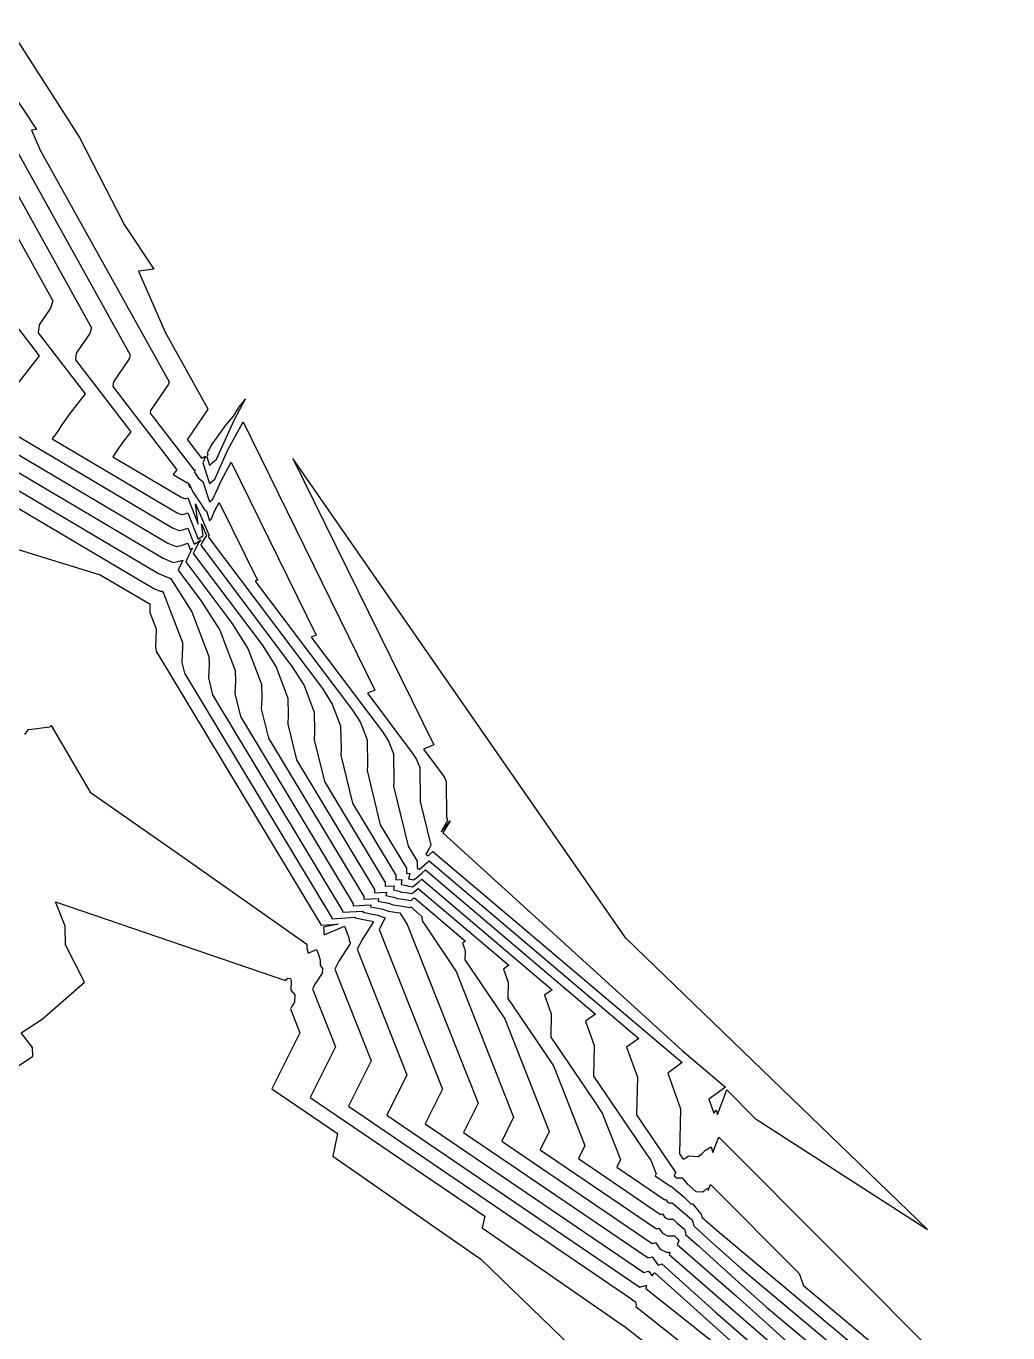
# Model space of a CAD drawing. Header units: inches. Extents: x 792284 to 793904, y 2487823 to 2489248.
# Drawn here: x 792643.8 to 792869.5, y 2488847.7 to 2489148 of the extents above; entities that cross this region are included whole.
import ezdxf

# ---------------------------------------------------------------- set-up
doc = ezdxf.new("R2010")
doc.units = ezdxf.units.IN
doc.header["$MEASUREMENT"] = 0

msp = doc.modelspace()

# ---------------------------------------------------------------- linework, layer by layer
for points in [[(792639.69, 2489148.04), (792656.09, 2489122.42), (792666.33, 2489102.45), (792673.16, 2489092.19), (792669.65, 2489091.74), (792675.78, 2489077.7), (792685.59, 2489060.08), (792685.54, 2489059.89), (792680.92, 2489053.15), (792680.89, 2489052.95), (792684.14, 2489048.72), (792684.41, 2489048.82), (792685, 2489049.2), (792685.07, 2489049.07), (792684.44, 2489047.67), (792686, 2489042.93), (792687.18, 2489043.96), (792690.21, 2489050.64), (792693.69, 2489057.14), (792724.03, 2488995.47), (792722.28, 2488994.72), (792732.76, 2488980.82), (792733.6, 2488979.49), (792734.31, 2488977.63), (792734.43, 2488970.23), (792734.41, 2488969.85), (792736.86, 2488959.79), (792736.45, 2488959.03), (792735.73, 2488957.73), (792736, 2488957.45), (792736.31, 2488957.47), (792737.34, 2488958.36), (792794.63, 2488909.83), (792791.33, 2488907.4), (792794.26, 2488899.22), (792794.02, 2488888.89), (792794.82, 2488887.71), (792794.85, 2488887.7), (792795, 2488887.65), (792795.43, 2488887.86), (792796.08, 2488888.44), (792798.34, 2488888.3), (792799.22, 2488888.96), (792800, 2488889.74), (792801.35, 2488890.47), (792801.7, 2488889.2), (792803.05, 2488892.68), (792855.96, 2488839.66)], [(792634.65, 2489141.65), (792646.19, 2489124.3), (792645.04, 2489124.15), (792647.05, 2489119.54), (792676.68, 2489066.29), (792676.52, 2489065.73), (792672.4, 2489059.72), (792672.33, 2489059.1), (792682.36, 2489046.04), (792682.6, 2489046.13), (792682.61, 2489045.91), (792682.55, 2489045.55), (792683.35, 2489044.24), (792684.45, 2489043.42), (792686, 2489038.69), (792686.76, 2489039.35), (792688.71, 2489043.66), (792690.96, 2489047.86), (792710.52, 2489008.09), (792709.39, 2489007.61), (792725.82, 2488985.82), (792727.14, 2488983.74), (792728.26, 2488980.82), (792728.36, 2488974.13), (792728.32, 2488973.39), (792731.69, 2488959.55), (792733.74, 2488956.16), (792733.72, 2488954.83), (792733.79, 2488954.83), (792733.72, 2488954.45), (792734, 2488954.41), (792734.21, 2488954.41), (792734.17, 2488954.26), (792735.44, 2488955.32), (792736.49, 2488956.24), (792784.67, 2488915.42), (792781.89, 2488913.38), (792784.36, 2488906.5), (792784.15, 2488897.81), (792793.05, 2488884.75), (792793.17, 2488884.75), (792792.85, 2488883.85), (792793.34, 2488883.38), (792794.66, 2488883.36), (792795.83, 2488881.95), (792797.83, 2488880.22), (792799.36, 2488880.12), (792799.7, 2488880.38), (792800, 2488880.68), (792800.52, 2488880.96), (792800.66, 2488880.47), (792801.17, 2488881.81), (792821.56, 2488861.38), (792822.54, 2488858.63), (792869.54, 2488819.23)], [(792631.07, 2489138.47), (792667.78, 2489072.5), (792667.5, 2489071.58), (792663.88, 2489066.29), (792663.76, 2489065.24), (792678.47, 2489046.1), (792678.09, 2489045.61), (792677.87, 2489045.3), (792677.81, 2489045.2), (792677.66, 2489044.99), (792680.74, 2489043.16), (792680.85, 2489043.12), (792680.91, 2489043.13), (792681, 2489043.16), (792681.47, 2489041.98), (792681.34, 2489042.89), (792682.14, 2489041.04), (792683.86, 2489038.49), (792684.81, 2489036.95), (792685.3, 2489036.58), (792686, 2489034.46), (792686.34, 2489034.75), (792687.22, 2489036.69), (792688.23, 2489038.57), (792697.02, 2489020.71), (792696.51, 2489020.49), (792718.88, 2488990.82), (792720.67, 2488987.99), (792722.2, 2488984.02), (792722.29, 2488978.03), (792722.24, 2488976.94), (792725.26, 2488964.52), (792731.29, 2488954.53), (792731.27, 2488953.34), (792732.01, 2488953.38), (792731.77, 2488952.1), (792732.12, 2488952.03), (792732.28, 2488951.97), (792732.53, 2488951.94), (792732.86, 2488951.88), (792733.65, 2488952.41), (792734.79, 2488953.37), (792735.64, 2488954.11), (792774.71, 2488921.01), (792772.46, 2488919.36), (792774.46, 2488913.78), (792774.29, 2488906.73), (792786.8, 2488888.37), (792787.44, 2488887.41), (792788.67, 2488884.32), (792788.41, 2488883.81), (792791.61, 2488881.64), (792791.68, 2488881.66), (792791.78, 2488881.52), (792791.91, 2488881.45), (792792.1, 2488881.45), (792792.26, 2488881.3), (792795.02, 2488878.97), (792796.67, 2488877.4), (792797.04, 2488877.39), (792799.04, 2488875), (792799.27, 2488874.27), (792802.21, 2488871.64), (792867.07, 2488817.26)], [(792627.29, 2489135.47), (792658.87, 2489078.72), (792658.48, 2489077.42), (792655.35, 2489072.86), (792655.19, 2489071.39), (792667.92, 2489054.82), (792665.98, 2489052.33), (792664.85, 2489050.69), (792664.56, 2489050.19), (792663.75, 2489049.09), (792679.66, 2489039.68), (792680.21, 2489039.45), (792680.55, 2489039.52), (792681, 2489039.67), (792683.4, 2489033.59), (792682.76, 2489038.27), (792685.9, 2489031), (792685.79, 2489030.86), (792685.71, 2489030.71), (792685.68, 2489030.65), (792711.94, 2488995.83), (792714.21, 2488992.23), (792716.14, 2488987.21), (792716.22, 2488981.93), (792716.15, 2488980.49), (792718.83, 2488969.49), (792728.84, 2488952.89), (792728.82, 2488951.85), (792730.22, 2488951.93), (792730.02, 2488950.81), (792730.86, 2488950.65), (792731.25, 2488950.51), (792731.85, 2488950.42), (792732.66, 2488950.27), (792733.26, 2488950.68), (792734.14, 2488951.42), (792734.79, 2488951.99), (792764.75, 2488926.6), (792763.03, 2488925.33), (792764.56, 2488921.06), (792764.43, 2488915.66), (792774.02, 2488901.58), (792776.25, 2488898.25), (792780.48, 2488887.56), (792779.6, 2488885.81), (792790.66, 2488878.3), (792790.89, 2488878.38), (792791.23, 2488877.89), (792791.7, 2488877.65), (792792.36, 2488877.65), (792792.9, 2488877.13), (792796.96, 2488873.7), (792797.08, 2488873.17), (792797.33, 2488872.33), (792800.51, 2488869.43), (792808.13, 2488862.63), (792864.61, 2488815.28)], [(792623.51, 2489132.47), (792649.96, 2489084.93), (792649.46, 2489083.26), (792646.83, 2489079.43), (792646.62, 2489077.54), (792657.38, 2489063.54), (792653.87, 2489059.04), (792651.83, 2489056.08), (792651.3, 2489055.17), (792649.84, 2489053.2), (792678.58, 2489036.2), (792679.57, 2489035.79), (792680.19, 2489035.91), (792681, 2489036.17), (792683.37, 2489030.17), (792683.68, 2489030.35), (792684.55, 2489031), (792684.18, 2489033.66), (792685.33, 2489031), (792684.65, 2489030.1), (792684.15, 2489029.15), (792683.96, 2489028.73), (792705, 2489000.83), (792707.75, 2488996.48), (792710.08, 2488990.4), (792710.15, 2488985.83), (792710.07, 2488984.04), (792712.4, 2488974.46), (792726.39, 2488951.26), (792726.37, 2488950.36), (792728.44, 2488950.48), (792728.26, 2488949.53), (792729.61, 2488949.27), (792730.23, 2488949.04), (792731.18, 2488948.9), (792732.46, 2488948.67), (792732.88, 2488948.96), (792733.49, 2488949.47), (792733.95, 2488949.86), (792754.8, 2488932.2), (792753.59, 2488931.31), (792754.66, 2488928.34), (792754.57, 2488924.58), (792761.25, 2488914.78), (792765.05, 2488909.09), (792772.29, 2488890.8), (792770.79, 2488887.81), (792789.7, 2488874.96), (792790.1, 2488875.09), (792790.69, 2488874.26), (792791.49, 2488873.85), (792792.61, 2488873.85), (792793.54, 2488872.96), (792795.23, 2488871.54), (792795.42, 2488870.71), (792795.52, 2488870.52), (792795.44, 2488870.33), (792798.52, 2488867.65), (792807.57, 2488859.41), (792814.06, 2488853.62), (792862.14, 2488813.31)], [(792638.06, 2489083.69), (792646.83, 2489072.26), (792641.75, 2489065.76)], [(792580.29, 2489073.73), (792673.18, 2489018.8), (792674.65, 2489018.18), (792675.13, 2489018.19), (792675.43, 2489017.72), (792679.79, 2489006.37), (792679.81, 2489005.34), (792679.64, 2489001.79), (792680.24, 2488999.31), (792714.13, 2488943.09), (792714.13, 2488942.91), (792719.51, 2488943.23), (792719.49, 2488943.09), (792723.33, 2488942.36), (792723.69, 2488942.23), (792721.2, 2488938.39), (792719.91, 2488935.89), (792731.34, 2488907), (792726.74, 2488897.8), (792784.93, 2488858.25), (792786.16, 2488858.65), (792786.29, 2488858.48), (792786.42, 2488858.64), (792786.3, 2488857.94), (792803.94, 2488843.94)], [(792594.2, 2489069.63), (792674.26, 2489022.28), (792677.02, 2489021.12), (792677.09, 2489021.14), (792677.06, 2489021.06), (792677.23, 2489020.83), (792681.89, 2489013.47), (792685.85, 2489003.17), (792685.87, 2489001.44), (792685.72, 2488998.24), (792686.67, 2488994.34), (792716.58, 2488944.72), (792716.58, 2488944.4), (792721.3, 2488944.68), (792721.24, 2488944.38), (792724.58, 2488943.74), (792726.12, 2488943.18), (792726.4, 2488943.13), (792725.02, 2488940.44), (792739.53, 2488903.76), (792735.55, 2488895.8), (792785.88, 2488861.59), (792786.95, 2488861.94), (792787.72, 2488860.86), (792788.22, 2488861.45), (792788.4, 2488861.54), (792819, 2488834.05)], [(792608.11, 2489065.52), (792675.34, 2489025.76), (792677.66, 2489024.79), (792679.11, 2489025.08), (792679.89, 2489025.33), (792679.64, 2489024.8), (792679.47, 2489024.47), (792678.78, 2489022.98), (792684.17, 2489015.83), (792688.36, 2489009.22), (792691.91, 2488999.98), (792691.94, 2488997.54), (792691.81, 2488994.69), (792693.11, 2488989.37), (792719.04, 2488946.36), (792719.03, 2488945.89), (792723.08, 2488946.13), (792723, 2488945.67), (792725.84, 2488945.12), (792727.15, 2488944.64), (792729.15, 2488944.33), (792729.71, 2488944.24), (792731.46, 2488941.61), (792747.72, 2488900.52), (792744.36, 2488893.8), (792786.84, 2488864.94), (792787.73, 2488865.23), (792789.06, 2488863.37), (792789.27, 2488863.27), (792789.96, 2488863.61), (792802.25, 2488852.56), (792824.42, 2488833.29)], [(792686.39, 2489051.74), (792686.05, 2489051.05), (792685.44, 2489050), (792685.63, 2489049.63), (792685.38, 2489049.07), (792686, 2489047.17), (792687.6, 2489048.56), (792691.7, 2489057.61), (792694.26, 2489062.39), (792692.79, 2489060.59), (792691.43, 2489058.43), (792689.66, 2489056.32), (792686.39, 2489051.74)], [(792622.02, 2489061.41), (792676.42, 2489029.24), (792678.3, 2489028.46), (792679.47, 2489028.69), (792681, 2489029.19), (792681.57, 2489027.75), (792682.06, 2489028.06), (792681.8, 2489027.5), (792681.03, 2489026.03), (792680.51, 2489024.9), (792691.11, 2489010.83), (792694.82, 2489004.98), (792697.96, 2488996.79), (792698.01, 2488993.63), (792697.9, 2488991.14), (792699.54, 2488984.4), (792721.49, 2488947.99), (792721.48, 2488947.38), (792724.87, 2488947.58), (792724.75, 2488946.95), (792727.1, 2488946.51), (792728.18, 2488946.11), (792729.82, 2488945.85), (792732.06, 2488945.46), (792732.11, 2488945.5), (792732.19, 2488945.56), (792732.25, 2488945.61), (792734.88, 2488943.38), (792734.73, 2488943.27), (792734.86, 2488942.9), (792734.85, 2488942.42), (792735.69, 2488941.18), (792742.66, 2488930.77), (792755.91, 2488897.28), (792753.17, 2488891.81), (792787.79, 2488868.28), (792788.52, 2488868.52), (792789.6, 2488867), (792791.07, 2488866.25), (792791.83, 2488866.25), (792791.63, 2488865.75), (792815.79, 2488844.74)], [(792635.93, 2489057.31), (792677.5, 2489032.72), (792678.93, 2489032.12), (792679.83, 2489032.3), (792681, 2489032.68), (792682.47, 2489028.96), (792683.21, 2489029.42), (792684.02, 2489030.02), (792683.51, 2489029.34), (792682.59, 2489027.59), (792682.23, 2489026.81), (792698.06, 2489005.83), (792701.28, 2489000.73), (792704.02, 2488993.6), (792704.08, 2488989.73), (792703.98, 2488987.59), (792705.97, 2488979.43), (792723.94, 2488949.62), (792723.92, 2488948.87), (792726.65, 2488949.03), (792726.51, 2488948.24), (792728.35, 2488947.89), (792729.2, 2488947.57), (792730.5, 2488947.37), (792732.26, 2488947.07), (792732.5, 2488947.23), (792732.84, 2488947.52), (792733.1, 2488947.74), (792744.84, 2488937.79), (792744.16, 2488937.29), (792744.76, 2488935.62), (792744.71, 2488933.5), (792748.47, 2488927.98), (792753.86, 2488919.93), (792764.1, 2488894.04), (792761.98, 2488889.81), (792788.75, 2488871.62), (792789.31, 2488871.8), (792790.14, 2488870.63), (792791.28, 2488870.05), (792792.86, 2488870.05), (792793.65, 2488869.3), (792793.88, 2488868.88), (792793.53, 2488868.04), (792807.16, 2488856.2), (792814.62, 2488849.4), (792819.98, 2488844.62)], [(792851.03, 2488871.52), (792781.67, 2488938.46), (792705.14, 2489048.69), (792737.53, 2488982.85), (792735.16, 2488981.84), (792739.7, 2488975.82), (792740.06, 2488975.24), (792740.37, 2488974.44), (792740.5, 2488966.32), (792740.49, 2488966.3), (792740.68, 2488965.52), (792739.43, 2488963.2), (792739.24, 2488962.86), (792739.76, 2488963.53), (792741.28, 2488965.43), (792739.64, 2488962.63), (792794.65, 2488912.65), (792804.58, 2488904.23), (792800.76, 2488901.42), (792801.92, 2488898.19), (792802.47, 2488898.94), (792802.75, 2488897.93), (792804.92, 2488903.55), (792811.45, 2488897.01), (792851.03, 2488871.52)], [(792621.27, 2489034.09), (792660.83, 2489021.98), (792672.1, 2489015.32), (792672.22, 2489015.27), (792672.27, 2489015.27), (792672.3, 2489013.28), (792673.73, 2489009.56), (792673.74, 2489009.24), (792673.55, 2489005.34), (792673.81, 2489004.28), (792711.68, 2488941.46), (792711.68, 2488941.42), (792715.54, 2488941.65), (792712.17, 2488941), (792712.3, 2488939.98), (792712.3, 2488939.54), (792712.38, 2488939.18), (792717.02, 2488941.19), (792717.88, 2488938.99), (792718.09, 2488938.38), (792718.07, 2488937.81), (792718.32, 2488937.54), (792718.28, 2488937.07), (792715.75, 2488933.16), (792714.81, 2488931.33), (792723.15, 2488910.24), (792717.93, 2488899.8), (792783.11, 2488855.5), (792783.1, 2488855.43), (792783.92, 2488854.86), (792783.93, 2488854.86), (792783.94, 2488854.83), (792784.06, 2488854.11), (792784, 2488853.8), (792825.5, 2488820.87)], [(792643.53, 2488985.27), (792644.31, 2488986.33), (792644.41, 2488986.37), (792649.27, 2488987.03), (792649.58, 2488987.33), (792658.55, 2488971.99), (792679.63, 2488957.27), (792708.38, 2488937.07), (792708.38, 2488936.18), (792708.65, 2488934.98), (792710.58, 2488935.82), (792710.93, 2488934.9), (792711.43, 2488933.48), (792711.4, 2488932.14), (792711.97, 2488931.49), (792711.89, 2488930.39), (792710.29, 2488927.92), (792709.7, 2488926.77), (792714.96, 2488913.48), (792709.12, 2488901.8), (792749.25, 2488874.52), (792748.71, 2488871.88), (792780.93, 2488849.48), (792781.19, 2488849.38), (792781.22, 2488849.33), (792807.85, 2488828.44)], [(792639.29, 2488907.26), (792645.35, 2488911.33), (792645.3, 2488913.33), (792642.71, 2488916.65), (792647.54, 2488919.84), (792657.22, 2488928.31), (792652.88, 2488936.9), (792652.82, 2488941.17), (792650.56, 2488946.77), (792703.49, 2488928.75), (792703.64, 2488928.98), (792703.78, 2488929.12), (792703.79, 2488928.93), (792704, 2488929.25), (792704.58, 2488929.15), (792704.78, 2488928.57), (792704.72, 2488926.46), (792705.62, 2488925.45), (792705.5, 2488923.7), (792704.84, 2488922.69), (792704.59, 2488922.21), (792706.77, 2488916.72), (792700.31, 2488903.8), (792715.39, 2488893.54), (792714.32, 2488888.32), (792748.4, 2488864.64), (792774.07, 2488839.83)]]:
    msp.add_lwpolyline(points)

doc.saveas('drawing.dxf')
